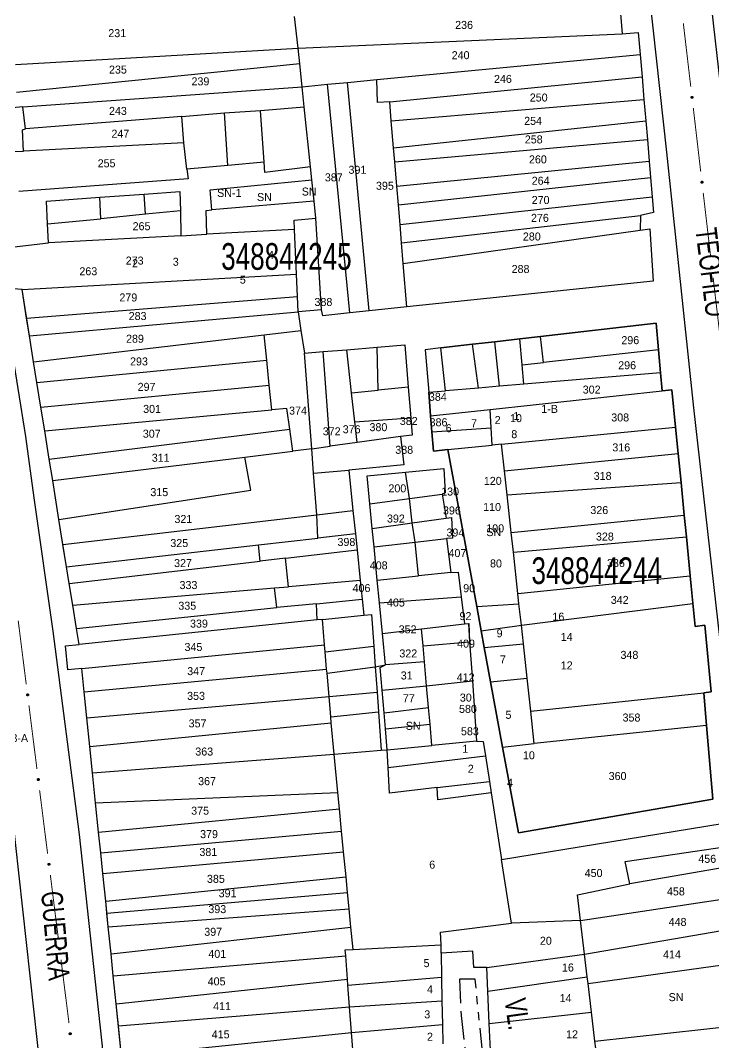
# Model space of a CAD drawing. Extents: x 203851 to 204958, y 4839055 to 4839989.
# Drawn here: x 204220.2 to 204350.2, y 4839515.8 to 4839707.3 of the extents above; entities that cross this region are included whole.
import ezdxf
from ezdxf.enums import TextEntityAlignment as Align

# ---------------------------------------------------------------- set-up
doc = ezdxf.new("R2010")
doc.units = 0
doc.header["$LTSCALE"] = 1.5
doc.header["$MEASUREMENT"] = 0
doc.linetypes.add('TRACO_25', pattern=[8, 3, -1, 1, -1, 1, -1])
for name, color, linetype in [('CD_MALHA_LOTES', 7, 'CONTINUOUS'), ('CD_TXT_QUADRA', 2, 'CONTINUOUS'), ('RU-QUADRA', 210, 'CONTINUOUS'), ('SV-EIXO-RUA-PAV', 20, 'CONTINUOUS'), ('SV-RUA-NAO-PAV', 7, 'CONTINUOUS'), ('SV-RUA-PAVIM', 7, 'CONTINUOUS'), ('SV-TXT-RUA-N-PAV', 7, 'CONTINUOUS'), ('SV-TXT-RUA-PAV', 7, 'CONTINUOUS'), ('Th_NmrPort', 1, 'CONTINUOUS')]:
    doc.layers.add(name, color=color, linetype=linetype)
doc.styles.add('ARIAL', font='ARIAL.SHX')

msp = doc.modelspace()

# ---------------------------------------------------------------- linework, layer by layer
at = {"layer": 'CD_MALHA_LOTES', "linetype": 'Continuous', "flags": 128}
for points in [[(204332.52, 4839710.87), (204333.05, 4839704.79)], [(204272.25, 4839702.08), (204271.62, 4839708.05)], [(204272.25, 4839702.08), (204333.05, 4839704.79)], [(204333.05, 4839704.79), (204336.04, 4839705.01)], [(204336.04, 4839705.01), (204336.39, 4839700.9)], [(204219.29, 4839699.04), (204272.25, 4839702.08)], [(204272.56, 4839699.16), (204272.25, 4839702.08)], [(204287.01, 4839696.21), (204336.39, 4839700.9)], [(204336.39, 4839700.9), (204336.75, 4839696.72)], [(204272.56, 4839699.16), (204219.46, 4839693.81)], [(204273.01, 4839694.88), (204272.56, 4839699.16)], [(204220.68, 4839691.13), (204273.01, 4839694.88)], [(204273.01, 4839694.88), (204277.79, 4839695.33)], [(204273.41, 4839691.14), (204273.01, 4839694.88)], [(204277.79, 4839695.33), (204281.5, 4839695.68)], [(204281.96, 4839652.5), (204277.79, 4839695.33)], [(204281.5, 4839695.68), (204287.01, 4839696.21)], [(204285.59, 4839652.88), (204281.5, 4839695.68)], [(204287.14, 4839691.9), (204287.01, 4839696.21)], [(204289.44, 4839692.03), (204336.75, 4839696.72)], [(204336.75, 4839696.72), (204337.11, 4839692.49)], [(204220.68, 4839691.13), (204214.72, 4839690.56)], [(204221.17, 4839687), (204220.68, 4839691.13)], [(204265.23, 4839690.45), (204273.41, 4839691.14)], [(204274.6, 4839679.86), (204273.41, 4839691.14)], [(204289.44, 4839692.03), (204287.14, 4839691.9)], [(204289.74, 4839688.48), (204289.44, 4839692.03)], [(204289.74, 4839688.48), (204337.11, 4839692.49)], [(204337.11, 4839692.49), (204337.45, 4839688.5)], [(204250.47, 4839689.32), (204221.17, 4839687)], [(204250.47, 4839689.32), (204258.48, 4839689.96)], [(204250.83, 4839684.35), (204250.47, 4839689.32)], [(204258.48, 4839689.96), (204265.23, 4839690.45)], [(204259.09, 4839680.13), (204258.48, 4839689.96)], [(204265.92, 4839680.73), (204265.23, 4839690.45)], [(204290.17, 4839683.43), (204289.74, 4839688.48)], [(204290.17, 4839683.43), (204337.45, 4839688.5)], [(204337.45, 4839688.5), (204337.75, 4839684.98)], [(204220.57, 4839686.81), (204221.17, 4839687)], [(204220.76, 4839682.83), (204220.57, 4839686.81)], [(204250.83, 4839684.35), (204220.76, 4839682.83)], [(204251.41, 4839679.45), (204250.83, 4839684.35)], [(204290.39, 4839680.82), (204290.17, 4839683.43)], [(204290.39, 4839680.82), (204337.75, 4839684.98)], [(204337.75, 4839684.98), (204338.1, 4839680.91)], [(204219.16, 4839682.75), (204220.76, 4839682.83)], [(204259.09, 4839680.13), (204251.41, 4839679.45)], [(204265.92, 4839680.73), (204259.09, 4839680.13)], [(204266.02, 4839678.84), (204265.92, 4839680.73)], [(204274.6, 4839679.86), (204266.02, 4839678.84)], [(204274.85, 4839677.45), (204274.6, 4839679.86)], [(204290.77, 4839676.25), (204290.39, 4839680.82)], [(204290.77, 4839676.25), (204338.1, 4839680.91)], [(204338.1, 4839680.91), (204338.36, 4839677.87)], [(204251.63, 4839677.61), (204219.91, 4839675.25)], [(204251.41, 4839679.45), (204251.63, 4839677.61)], [(204291.06, 4839672.77), (204338.36, 4839677.87)], [(204338.36, 4839677.87), (204338.67, 4839674.26)], [(204255.81, 4839675.56), (204274.85, 4839677.45)], [(204275.28, 4839673.43), (204274.85, 4839677.45)], [(204291.06, 4839672.77), (204290.77, 4839676.25)], [(204225.09, 4839673.44), (204235.11, 4839674.16)], [(204235.11, 4839674.16), (204243.4, 4839674.77)], [(204235.28, 4839670.16), (204235.11, 4839674.16)], [(204243.4, 4839674.77), (204250.1, 4839675.26)], [(204243.66, 4839670.99), (204243.4, 4839674.77)], [(204250.1, 4839675.26), (204250.19, 4839671.63)], [(204256.1, 4839671.79), (204255.81, 4839675.56)], [(204291.38, 4839669.05), (204338.67, 4839674.26)], [(204338.67, 4839674.26), (204338.92, 4839671.29)], [(204225.3, 4839669.18), (204225.09, 4839673.44)], [(204275.28, 4839673.43), (204256.1, 4839671.79)], [(204275.62, 4839670.24), (204275.28, 4839673.43)], [(204291.38, 4839669.05), (204291.06, 4839672.77)], [(204225.3, 4839669.18), (204235.28, 4839670.16)], [(204243.66, 4839670.99), (204235.28, 4839670.16)], [(204250.19, 4839671.63), (204243.66, 4839670.99)], [(204250.19, 4839671.63), (204250.3, 4839666.97)], [(204255.01, 4839671.69), (204256.1, 4839671.79)], [(204255.16, 4839667.23), (204255.01, 4839671.69)], [(204271.51, 4839669.88), (204275.62, 4839670.24)], [(204276.68, 4839653.08), (204275.62, 4839670.24)], [(204291.66, 4839665.62), (204336.46, 4839670.76)], [(204336.46, 4839670.76), (204336.42, 4839668)], [(204338.92, 4839671.29), (204336.46, 4839670.76)], [(204225.48, 4839665.64), (204225.3, 4839669.18)], [(204271.58, 4839668.11), (204255.16, 4839667.23)], [(204271.58, 4839668.11), (204271.51, 4839669.88)], [(204271.95, 4839659.75), (204271.58, 4839668.11)], [(204291.66, 4839665.62), (204291.38, 4839669.05)], [(204336.42, 4839668), (204338.18, 4839668.28)], [(204338.18, 4839668.28), (204338.84, 4839658.47)], [(204250.3, 4839666.97), (204225.48, 4839665.64)], [(204250.3, 4839666.97), (204255.16, 4839667.23)], [(204291.99, 4839661.79), (204336.42, 4839668)], [(204218.51, 4839664.85), (204225.48, 4839665.64)], [(204291.99, 4839661.79), (204291.66, 4839665.62)], [(204292.67, 4839653.63), (204291.99, 4839661.79)], [(204220.5, 4839656.89), (204271.95, 4839659.75)], [(204272.14, 4839655.57), (204271.95, 4839659.75)], [(204338.84, 4839658.47), (204292.67, 4839653.63)], [(204220.5, 4839656.89), (204218.9, 4839657.01)], [(204221.36, 4839651.51), (204220.5, 4839656.89)], [(204221.36, 4839651.51), (204272.14, 4839655.57)], [(204272.27, 4839652.72), (204272.14, 4839655.57)], [(204221.9, 4839648.19), (204272.27, 4839652.72)], [(204276.68, 4839653.08), (204272.27, 4839652.72)], [(204272.27, 4839652.72), (204272.8, 4839649.24)], [(204276.91, 4839651.97), (204276.68, 4839653.08)], [(204285.59, 4839652.88), (204281.96, 4839652.5)], [(204292.67, 4839653.63), (204285.59, 4839652.88)], [(204221.9, 4839648.19), (204221.36, 4839651.51)], [(204281.96, 4839652.5), (204276.91, 4839651.97)], [(204265.93, 4839648.43), (204272.8, 4839649.24)], [(204272.8, 4839649.24), (204273.46, 4839644.97)], [(204317.7, 4839648.08), (204339.38, 4839650.57)], [(204339.38, 4839650.57), (204339.83, 4839645.56)], [(204222.68, 4839643.34), (204221.9, 4839648.19)], [(204222.68, 4839643.34), (204265.93, 4839648.43)], [(204266.39, 4839643.64), (204265.93, 4839648.43)], [(204304.95, 4839646.62), (204309.17, 4839647.1)], [(204309.17, 4839647.1), (204313.85, 4839647.64)], [(204310, 4839638.76), (204309.17, 4839647.1)], [(204313.85, 4839647.64), (204317.7, 4839648.08)], [(204314.26, 4839642.8), (204313.85, 4839647.64)], [(204318.3, 4839643.23), (204317.7, 4839648.08)], [(204273.46, 4839644.97), (204276.94, 4839645.25)], [(204276.94, 4839645.25), (204281.43, 4839645.62)], [(204278.27, 4839627.52), (204276.94, 4839645.25)], [(204281.43, 4839645.62), (204287.09, 4839646.08)], [(204282.3, 4839637.53), (204281.43, 4839645.62)], [(204287.09, 4839646.08), (204292.26, 4839646.5)], [(204287.29, 4839638.03), (204287.09, 4839646.08)], [(204292.26, 4839646.5), (204292.91, 4839638.59)], [(204299.03, 4839645.94), (204296.1, 4839645.61)], [(204296.1, 4839645.61), (204296.75, 4839637.64)], [(204299.03, 4839645.94), (204304.95, 4839646.62)], [(204299.88, 4839637.91), (204299.03, 4839645.94)], [(204306.07, 4839638.43), (204304.95, 4839646.62)], [(204339.83, 4839645.56), (204318.3, 4839643.23)], [(204339.83, 4839645.56), (204340.21, 4839641.31)], [(204223.3, 4839639.46), (204222.68, 4839643.34)], [(204223.3, 4839639.46), (204266.39, 4839643.64)], [(204266.85, 4839638.96), (204266.39, 4839643.64)], [(204274.82, 4839627.03), (204273.46, 4839644.97)], [(204314.26, 4839642.8), (204318.3, 4839643.23)], [(204314.57, 4839639.14), (204314.26, 4839642.8)], [(204340.21, 4839641.31), (204314.57, 4839639.14)], [(204340.21, 4839641.31), (204340.51, 4839637.89)], [(204224.04, 4839634.84), (204223.3, 4839639.46)], [(204224.04, 4839634.84), (204266.85, 4839638.96)], [(204267.31, 4839634.33), (204266.85, 4839638.96)], [(204282.3, 4839637.53), (204287.29, 4839638.03)], [(204282.9, 4839632.08), (204282.3, 4839637.53)], [(204292.91, 4839638.59), (204287.29, 4839638.03)], [(204292.91, 4839638.59), (204293.38, 4839632.82)], [(204296.75, 4839637.64), (204299.88, 4839637.91)], [(204297.11, 4839633.23), (204296.75, 4839637.64)], [(204306.07, 4839638.43), (204299.88, 4839637.91)], [(204310, 4839638.76), (204306.07, 4839638.43)], [(204308.29, 4839634.43), (204340.51, 4839637.89)], [(204314.57, 4839639.14), (204310, 4839638.76)], [(204340.51, 4839637.89), (204342.36, 4839638.09)], [(204342.36, 4839638.09), (204343.03, 4839631.09)], [(204224.76, 4839630.39), (204224.04, 4839634.84)], [(204224.76, 4839630.39), (204267.31, 4839634.33)], [(204270.16, 4839634.59), (204267.31, 4839634.33)], [(204270.7, 4839630.7), (204270.16, 4839634.59)], [(204297.11, 4839633.23), (204308.29, 4839634.43)], [(204308.47, 4839630.99), (204308.29, 4839634.43)], [(204282.9, 4839632.08), (204293.38, 4839632.82)], [(204283.31, 4839628.22), (204282.9, 4839632.08)], [(204293.38, 4839632.82), (204293.65, 4839629.6)], [(204297.36, 4839630.25), (204297.11, 4839633.23)], [(204225.61, 4839625.1), (204224.76, 4839630.39)], [(204225.61, 4839625.1), (204270.7, 4839630.7)], [(204271.27, 4839626.6), (204270.7, 4839630.7)], [(204297.36, 4839630.25), (204308.47, 4839630.99)], [(204297.66, 4839626.6), (204297.36, 4839630.25)], [(204308.64, 4839627.72), (204308.47, 4839630.99)], [(204310.41, 4839627.9), (204343.03, 4839631.09)], [(204343.03, 4839631.09), (204343.53, 4839626.16)], [(204283.31, 4839628.22), (204278.27, 4839627.52)], [(204291.47, 4839629.36), (204283.31, 4839628.22)], [(204293.65, 4839629.6), (204291.47, 4839629.36)], [(204291.47, 4839629.36), (204292.1, 4839624.07)], [(204310.41, 4839627.9), (204308.64, 4839627.72)], [(204310.95, 4839622.93), (204310.41, 4839627.9)], [(204262.29, 4839625.51), (204271.27, 4839626.6)], [(204274.82, 4839627.03), (204271.27, 4839626.6)], [(204274.82, 4839627.03), (204278.27, 4839627.52)], [(204275.16, 4839622.47), (204274.82, 4839627.03)], [(204300.35, 4839626.91), (204297.66, 4839626.6)], [(204300.35, 4839626.91), (204308.64, 4839627.72)], [(204305.76, 4839597.51), (204300.35, 4839626.91)], [(204310.95, 4839622.93), (204343.53, 4839626.16)], [(204343.53, 4839626.16), (204344.06, 4839620.72)], [(204226.25, 4839621.12), (204225.61, 4839625.1)], [(204226.25, 4839621.12), (204262.29, 4839625.51)], [(204263.39, 4839619.32), (204262.29, 4839625.51)], [(204292.1, 4839624.07), (204281.77, 4839623.07)], [(204275.16, 4839622.47), (204281.77, 4839623.07)], [(204275.75, 4839614.7), (204275.16, 4839622.47)], [(204281.77, 4839623.07), (204282.55, 4839615.49)], [(204285.21, 4839621.98), (204292.43, 4839622.66)], [(204292.43, 4839622.66), (204299.6, 4839623.35)], [(204293.16, 4839617.71), (204292.43, 4839622.66)], [(204299.6, 4839623.35), (204299.83, 4839618.77)], [(204311.45, 4839618.41), (204310.95, 4839622.93)], [(204227.42, 4839613.82), (204226.25, 4839621.12)], [(204285.72, 4839616.71), (204285.21, 4839621.98)], [(204311.45, 4839618.41), (204344.06, 4839620.72)], [(204344.06, 4839620.72), (204344.66, 4839614.63)], [(204227.42, 4839613.82), (204263.39, 4839619.32)], [(204293.16, 4839617.71), (204299.28, 4839618.52)], [(204299.83, 4839618.77), (204299.28, 4839618.52)], [(204299.28, 4839618.52), (204300.02, 4839614.04)], [(204312.22, 4839611.38), (204311.45, 4839618.41)], [(204285.72, 4839616.71), (204293.16, 4839617.71)], [(204286.17, 4839612.11), (204285.72, 4839616.71)], [(204293.64, 4839613.15), (204293.16, 4839617.71)], [(204228.18, 4839609.13), (204275.75, 4839614.7)], [(204275.75, 4839614.7), (204282.55, 4839615.49)], [(204275.99, 4839610.3), (204275.75, 4839614.7)], [(204282.55, 4839615.49), (204283.01, 4839611.09)], [(204312.22, 4839611.38), (204344.66, 4839614.63)], [(204344.66, 4839614.63), (204345.06, 4839610.57)], [(204228.18, 4839609.13), (204227.42, 4839613.82)], [(204286.17, 4839612.11), (204293.64, 4839613.15)], [(204293.64, 4839613.15), (204300.02, 4839614.04)], [(204294.23, 4839609.57), (204293.64, 4839613.15)], [(204300.02, 4839614.04), (204301.01, 4839614.15)], [(204301.01, 4839614.15), (204301.23, 4839610.31)], [(204283.01, 4839611.09), (204275.99, 4839610.3)], [(204283.01, 4839611.09), (204283.32, 4839608.12)], [(204286.5, 4839608.71), (204286.17, 4839612.11)], [(204312.62, 4839607.66), (204312.22, 4839611.38)], [(204228.85, 4839604.95), (204228.18, 4839609.13)], [(204228.85, 4839604.95), (204264.85, 4839609.03)], [(204264.85, 4839609.03), (204275.99, 4839610.3)], [(204265.18, 4839605.99), (204264.85, 4839609.03)], [(204286.5, 4839608.71), (204294.23, 4839609.57)], [(204287.12, 4839602.45), (204286.5, 4839608.71)], [(204294.23, 4839609.57), (204300.06, 4839610.22)], [(204294.81, 4839603.25), (204294.23, 4839609.57)], [(204301.23, 4839610.31), (204300.06, 4839610.22)], [(204300.06, 4839610.22), (204300.88, 4839603.88)], [(204312.62, 4839607.66), (204345.06, 4839610.57)], [(204345.06, 4839610.57), (204345.77, 4839603.25)], [(204269.9, 4839606.55), (204283.32, 4839608.12)], [(204283.32, 4839608.12), (204283.92, 4839602.36)], [(204313.47, 4839599.95), (204312.62, 4839607.66)], [(204229.36, 4839601.8), (204228.85, 4839604.95)], [(204229.36, 4839601.8), (204265.18, 4839605.99)], [(204269.9, 4839606.55), (204265.18, 4839605.99)], [(204270.48, 4839601.2), (204269.9, 4839606.55)], [(204287.12, 4839602.45), (204294.81, 4839603.25)], [(204300.88, 4839603.88), (204294.81, 4839603.25)], [(204300.88, 4839603.88), (204302.28, 4839603.96)], [(204302.28, 4839603.96), (204302.84, 4839599.29)], [(204313.47, 4839599.95), (204345.77, 4839603.25)], [(204345.77, 4839603.25), (204346.28, 4839598.05)], [(204230.01, 4839597.73), (204229.36, 4839601.8)], [(204267.85, 4839600.98), (204270.48, 4839601.2)], [(204283.92, 4839602.36), (204270.48, 4839601.2)], [(204283.92, 4839602.36), (204284.28, 4839598.88)], [(204287.53, 4839598.2), (204287.12, 4839602.45)], [(204230.01, 4839597.73), (204267.85, 4839600.98)], [(204268.3, 4839597.33), (204267.85, 4839600.98)], [(204287.53, 4839598.2), (204302.84, 4839599.29)], [(204302.84, 4839599.29), (204303.44, 4839594.25)], [(204313.68, 4839598.01), (204313.47, 4839599.95)], [(204230.71, 4839593.37), (204230.01, 4839597.73)], [(204230.71, 4839593.37), (204268.3, 4839597.33)], [(204275.72, 4839598), (204268.3, 4839597.33)], [(204275.72, 4839598), (204284.28, 4839598.88)], [(204275.86, 4839594.99), (204275.72, 4839598)], [(204284.28, 4839598.88), (204284.59, 4839595.89)], [(204288.09, 4839592.44), (204287.53, 4839598.2)], [(204305.76, 4839597.51), (204313.68, 4839598.01)], [(204306.6, 4839592.97), (204305.76, 4839597.51)], [(204314.12, 4839594.02), (204313.68, 4839598.01)], [(204314.12, 4839594.02), (204346.28, 4839598.05)], [(204346.28, 4839598.05), (204346.7, 4839593.78)], [(204276.81, 4839595.09), (204284.59, 4839595.89)], [(204284.59, 4839595.89), (204286.02, 4839596)], [(204286.02, 4839596), (204286.45, 4839590.09)], [(204231.19, 4839590.41), (204230.71, 4839593.37)], [(204275.86, 4839594.99), (204231.19, 4839590.41)], [(204276.81, 4839595.09), (204275.86, 4839594.99)], [(204277.22, 4839590.33), (204276.81, 4839595.09)], [(204295.41, 4839593.3), (204303.44, 4839594.25)], [(204303.44, 4839594.25), (204304.26, 4839594.3), (204304.43, 4839590.89)], [(204306.6, 4839592.97), (204314.12, 4839594.02)], [(204314.51, 4839590.49), (204314.12, 4839594.02)], [(204346.7, 4839593.78), (204348.51, 4839594.02)], [(204348.51, 4839594.02), (204349.73, 4839581.54), (204348.33, 4839581.35)], [(204288.09, 4839592.44), (204295.41, 4839593.3)], [(204288.67, 4839586.6), (204288.09, 4839592.44)], [(204295.69, 4839590.16), (204295.41, 4839593.3)], [(204307.18, 4839589.8), (204306.6, 4839592.97)], [(204228.63, 4839590.14), (204231.19, 4839590.41)], [(204229.07, 4839585.61), (204228.63, 4839590.14)], [(204231.72, 4839585.88), (204277.22, 4839590.33)], [(204277.33, 4839588.98), (204277.22, 4839590.33)], [(204277.33, 4839588.98), (204286.45, 4839590.09)], [(204286.45, 4839590.09), (204286.72, 4839586.18)], [(204295.69, 4839590.16), (204304.43, 4839590.89)], [(204295.96, 4839587.14), (204295.69, 4839590.16)], [(204304.43, 4839590.89), (204304.95, 4839583.57)], [(204307.18, 4839589.8), (204314.51, 4839590.49)], [(204308.36, 4839583.41), (204307.18, 4839589.8)], [(204315.21, 4839584.1), (204314.51, 4839590.49)], [(204277.61, 4839585.76), (204277.33, 4839588.98)], [(204231.72, 4839585.88), (204229.07, 4839585.61)], [(204232.17, 4839581.52), (204231.72, 4839585.88)], [(204232.17, 4839581.52), (204277.61, 4839585.76)], [(204277.7, 4839585.01), (204277.61, 4839585.76)], [(204277.7, 4839585.01), (204286.72, 4839586.18)], [(204286.72, 4839586.18), (204287.06, 4839581.44)], [(204287.66, 4839586.05), (204288.67, 4839586.6)], [(204288.03, 4839581.8), (204287.66, 4839586.05)], [(204295.96, 4839587.14), (204288.67, 4839586.6)], [(204296.36, 4839582.64), (204295.96, 4839587.14)], [(204278.06, 4839580.62), (204277.7, 4839585.01)], [(204308.36, 4839583.41), (204315.21, 4839584.1)], [(204315.88, 4839577.92), (204315.21, 4839584.1)], [(204288.03, 4839581.8), (204296.36, 4839582.64)], [(204296.36, 4839582.64), (204304.95, 4839583.57)], [(204296.73, 4839578.6), (204296.36, 4839582.64)], [(204304.95, 4839583.57), (204305.74, 4839572.25)], [(204310.61, 4839571.17), (204308.36, 4839583.41)], [(204232.67, 4839576.64), (204232.17, 4839581.52)], [(204232.67, 4839576.64), (204278.06, 4839580.62)], [(204278.06, 4839580.62), (204287.06, 4839581.44)], [(204278.38, 4839576.81), (204278.06, 4839580.62)], [(204287.06, 4839581.44), (204287.32, 4839577.76)], [(204288.39, 4839577.6), (204288.03, 4839581.8)], [(204315.88, 4839577.92), (204348.33, 4839581.35)], [(204348.33, 4839581.35), (204348.86, 4839575.24)], [(204288.39, 4839577.6), (204296.73, 4839578.6)], [(204297, 4839575.48), (204296.73, 4839578.6)], [(204233.22, 4839571.3), (204232.67, 4839576.64)], [(204278.38, 4839576.81), (204287.32, 4839577.76)], [(204278.48, 4839575.7), (204278.38, 4839576.81)], [(204287.32, 4839577.76), (204287.82, 4839570.56)], [(204288.65, 4839574.57), (204288.39, 4839577.6)], [(204316.55, 4839571.81), (204315.88, 4839577.92)], [(204233.22, 4839571.3), (204278.48, 4839575.7)], [(204279.03, 4839569.87), (204278.48, 4839575.7)], [(204288.65, 4839574.57), (204297, 4839575.48)], [(204288.99, 4839570.65), (204288.65, 4839574.57)], [(204297.36, 4839571.45), (204297, 4839575.48)], [(204348.86, 4839575.24), (204316.55, 4839571.81)], [(204348.86, 4839575.24), (204350.05, 4839561.42)], [(204233.73, 4839566.33), (204233.22, 4839571.3)], [(204279.03, 4839569.87), (204287.82, 4839570.56)], [(204287.82, 4839570.56), (204288.99, 4839570.65)], [(204288.99, 4839570.65), (204297.36, 4839571.45)], [(204289.15, 4839567.31), (204288.99, 4839570.65)], [(204305.74, 4839572.25), (204297.36, 4839571.45)], [(204305.74, 4839572.25), (204306.94, 4839572.24)], [(204306.94, 4839572.24), (204307.37, 4839569.53)], [(204310.61, 4839571.17), (204316.55, 4839571.81)], [(204313.56, 4839555.13), (204310.61, 4839571.17)], [(204233.73, 4839566.33), (204279.03, 4839569.87)], [(204279.69, 4839562.68), (204279.03, 4839569.87)], [(204289.15, 4839567.31), (204307.37, 4839569.53)], [(204307.37, 4839569.53), (204308.12, 4839564.73)], [(204289.38, 4839562.55), (204289.15, 4839567.31)], [(204234.3, 4839560.7), (204233.73, 4839566.33)], [(204298.34, 4839563.59), (204308.12, 4839564.73)], [(204308.12, 4839564.73), (204308.45, 4839562.61)], [(204298.34, 4839563.59), (204289.38, 4839562.55)], [(204298.48, 4839561.26), (204298.34, 4839563.59)], [(204234.3, 4839560.7), (204279.69, 4839562.68)], [(204280, 4839559.57), (204279.69, 4839562.68)], [(204308.45, 4839562.61), (204298.48, 4839561.26)], [(204308.45, 4839562.61), (204310.4, 4839550.13)], [(204350.05, 4839561.42), (204313.56, 4839555.13)], [(204234.86, 4839555.24), (204234.3, 4839560.7)], [(204234.86, 4839555.24), (204280, 4839559.57)], [(204280.41, 4839555.41), (204280, 4839559.57)], [(204235.26, 4839551.35), (204234.86, 4839555.24)], [(204235.26, 4839551.35), (204280.41, 4839555.41)], [(204280.78, 4839551.57), (204280.41, 4839555.41)], [(204310.4, 4839550.13), (204351.79, 4839556.83)], [(204235.66, 4839547.47), (204235.26, 4839551.35)], [(204235.66, 4839547.47), (204280.78, 4839551.57)], [(204281.26, 4839546.83), (204280.78, 4839551.57)], [(204333.57, 4839549.71), (204352.18, 4839552.46)], [(204312.27, 4839538.15), (204310.4, 4839550.13)], [(204334.46, 4839545.53), (204333.57, 4839549.71)], [(204236.19, 4839542.29), (204235.66, 4839547.47)], [(204352.52, 4839548.64), (204334.46, 4839545.53)], [(204236.19, 4839542.29), (204281.26, 4839546.83)], [(204281.54, 4839543.92), (204281.26, 4839546.83)], [(204324.62, 4839543.51), (204334.46, 4839545.53)], [(204236.42, 4839540.05), (204281.54, 4839543.92)], [(204281.85, 4839540.86), (204281.54, 4839543.92)], [(204236.42, 4839540.05), (204236.19, 4839542.29)], [(204325.2, 4839538.69), (204324.62, 4839543.51)], [(204325.2, 4839538.69), (204353.04, 4839542.85)], [(204236.68, 4839537.47), (204236.42, 4839540.05)], [(204236.68, 4839537.47), (204281.85, 4839540.86)], [(204282.18, 4839537.43), (204281.85, 4839540.86)], [(204298.98, 4839536.52), (204312.27, 4839538.15)], [(204325.2, 4839538.69), (204312.27, 4839538.15)], [(204325.95, 4839532.38), (204325.2, 4839538.69)], [(204237.19, 4839532.46), (204236.68, 4839537.47)], [(204237.19, 4839532.46), (204282.18, 4839537.43)], [(204282.6, 4839533.25), (204282.18, 4839537.43)], [(204299.07, 4839534.11), (204298.98, 4839536.52)], [(204325.95, 4839532.38), (204353.55, 4839537.1)], [(204282.6, 4839533.25), (204299.07, 4839534.11)], [(204299.11, 4839532.57), (204299.07, 4839534.11)], [(204237.62, 4839528.32), (204237.19, 4839532.46)], [(204237.62, 4839528.32), (204281.19, 4839532.07)], [(204281.11, 4839533.17), (204282.6, 4839533.25)], [(204281.19, 4839532.07), (204281.11, 4839533.17)], [(204281.53, 4839527.67), (204281.19, 4839532.07)], [(204305.04, 4839532.94), (204299.11, 4839532.57)], [(204299.11, 4839532.57), (204299.15, 4839528.07)], [(204305.2, 4839529.87), (204305.04, 4839532.94)], [(204307.65, 4839529.85), (204325.95, 4839532.38)], [(204326.47, 4839528.12), (204325.95, 4839532.38)], [(204326.62, 4839526.85), (204354.12, 4839530.69)], [(204238.16, 4839523.06), (204237.62, 4839528.32)], [(204307.65, 4839529.85), (204305.2, 4839529.87)], [(204307.84, 4839525.42), (204307.65, 4839529.85)], [(204238.16, 4839523.06), (204281.53, 4839527.67)], [(204281.61, 4839526.56), (204281.53, 4839527.67)], [(204281.61, 4839526.56), (204299.15, 4839528.07)], [(204281.93, 4839522.48), (204281.61, 4839526.56)], [(204299.15, 4839528.07), (204299.23, 4839523.64)], [(204307.84, 4839525.42), (204326.47, 4839528.12)], [(204326.62, 4839526.85), (204326.47, 4839528.12)], [(204327.26, 4839521.51), (204326.62, 4839526.85)], [(204308.11, 4839519.37), (204307.84, 4839525.42)], [(204238.57, 4839518.97), (204238.16, 4839523.06)], [(204281.93, 4839522.48), (204299.23, 4839523.64)], [(204299.23, 4839523.64), (204299.31, 4839519.17)], [(204238.57, 4839518.97), (204281.93, 4839522.48)], [(204282.29, 4839517.68), (204281.93, 4839522.48)], [(204308.11, 4839519.37), (204327.26, 4839521.51)], [(204327.92, 4839516.06), (204327.26, 4839521.51)], [(204239.16, 4839513.29), (204238.57, 4839518.97)], [(204282.29, 4839517.68), (204299.31, 4839519.17)], [(204299.31, 4839519.17), (204299.38, 4839515.55)], [(204308.44, 4839511.89), (204308.11, 4839519.37)], [(204327.92, 4839516.06), (204355.16, 4839519.05)], [(204239.16, 4839513.29), (204282.29, 4839517.68)], [(204282.59, 4839513.76), (204282.29, 4839517.68)], [(204328.08, 4839514.68), (204327.92, 4839516.06)]]:
    msp.add_lwpolyline(points, dxfattribs=at)
at = {"layer": 'RU-QUADRA', "linetype": 'Continuous', "flags": 128}
for points in [[(204332.52, 4839710.87), (204333.05, 4839704.79), (204336.04, 4839705.01), (204336.39, 4839700.9), (204336.75, 4839696.72), (204337.11, 4839692.49), (204337.45, 4839688.5), (204337.75, 4839684.98), (204338.1, 4839680.91), (204338.36, 4839677.87), (204338.67, 4839674.26), (204338.92, 4839671.29), (204336.46, 4839670.76), (204336.42, 4839668), (204338.18, 4839668.28), (204338.84, 4839658.47), (204292.67, 4839653.63), (204285.59, 4839652.88), (204281.96, 4839652.5), (204276.91, 4839651.97), (204276.68, 4839653.08), (204272.27, 4839652.72), (204272.8, 4839649.24), (204273.46, 4839644.97), (204276.94, 4839645.25), (204281.43, 4839645.62), (204287.09, 4839646.08), (204292.26, 4839646.5), (204292.91, 4839638.59), (204293.38, 4839632.82), (204293.65, 4839629.6), (204291.47, 4839629.36), (204292.1, 4839624.07), (204281.77, 4839623.07), (204282.55, 4839615.49), (204283.01, 4839611.09), (204283.32, 4839608.12), (204283.92, 4839602.36), (204284.28, 4839598.88), (204284.59, 4839595.89), (204286.02, 4839596), (204286.45, 4839590.09), (204286.72, 4839586.18), (204288.67, 4839586.6), (204288.09, 4839592.44), (204287.53, 4839598.2), (204287.12, 4839602.45), (204286.5, 4839608.71), (204286.17, 4839612.11), (204285.72, 4839616.71), (204285.21, 4839621.98), (204292.43, 4839622.66), (204299.6, 4839623.35), (204299.83, 4839618.77), (204299.28, 4839618.52), (204300.02, 4839614.04), (204301.01, 4839614.15), (204301.23, 4839610.31), (204300.06, 4839610.22), (204300.88, 4839603.88), (204302.28, 4839603.96), (204302.84, 4839599.29), (204303.44, 4839594.25), (204304.2, 4839594.29), (204304.43, 4839590.89), (204304.95, 4839583.57), (204305.74, 4839572.25), (204306.94, 4839572.24), (204307.37, 4839569.53), (204308.12, 4839564.73), (204308.45, 4839562.61), (204310.4, 4839550.13), (204351.79, 4839556.83)], [(204219.16, 4839682.75), (204220.76, 4839682.83), (204220.57, 4839686.81), (204221.17, 4839687), (204220.68, 4839691.13), (204214.72, 4839690.56)], [(204218.51, 4839664.85), (204225.48, 4839665.64), (204225.3, 4839669.18), (204225.09, 4839673.44), (204235.11, 4839674.16), (204243.4, 4839674.77), (204250.1, 4839675.26), (204250.19, 4839671.63), (204250.3, 4839666.97), (204255.16, 4839667.23), (204255.01, 4839671.69), (204256.1, 4839671.79), (204255.81, 4839675.56), (204274.85, 4839677.45), (204274.6, 4839679.86), (204266.02, 4839678.84), (204265.92, 4839680.73), (204259.09, 4839680.13), (204251.41, 4839679.45), (204251.63, 4839677.61), (204219.91, 4839675.25)], [(204239.16, 4839513.29), (204238.16, 4839523.06), (204237.62, 4839528.32), (204237.19, 4839532.46), (204236.68, 4839537.47), (204236.19, 4839542.29), (204235.66, 4839547.47), (204235.26, 4839551.35), (204234.86, 4839555.24), (204234.3, 4839560.7), (204233.73, 4839566.33), (204233.22, 4839571.3), (204232.67, 4839576.64), (204232.17, 4839581.52), (204231.72, 4839585.88), (204229.07, 4839585.61), (204228.63, 4839590.14), (204231.19, 4839590.41), (204230.71, 4839593.37), (204230.01, 4839597.73), (204229.36, 4839601.8), (204228.85, 4839604.95), (204227.42, 4839613.82), (204226.25, 4839621.12), (204225.61, 4839625.1), (204224.76, 4839630.39), (204224.04, 4839634.84), (204223.3, 4839639.46), (204222.68, 4839643.34), (204221.9, 4839648.19), (204220.5, 4839656.89), (204218.9, 4839657.01)], [(204308.44, 4839511.89), (204308.11, 4839519.37), (204307.84, 4839525.42), (204307.65, 4839529.85), (204305.2, 4839529.87), (204305.04, 4839532.94), (204299.11, 4839532.57), (204299.15, 4839528.07), (204299.23, 4839523.64), (204299.31, 4839519.17), (204299.38, 4839515.55)]]:
    msp.add_lwpolyline(points, dxfattribs=at)
msp.add_lwpolyline([(204296.1, 4839645.61), (204296.75, 4839637.64), (204297.11, 4839633.23), (204297.36, 4839630.25), (204297.66, 4839626.6), (204300.35, 4839626.91), (204305.76, 4839597.51), (204306.6, 4839592.97), (204307.18, 4839589.8), (204308.36, 4839583.41), (204310.61, 4839571.17), (204313.56, 4839555.13), (204350.05, 4839561.42), (204348.86, 4839575.24), (204348.33, 4839581.35), (204349.73, 4839581.54), (204348.51, 4839594.02), (204346.7, 4839593.78), (204345.77, 4839603.25), (204345.06, 4839610.57), (204344.66, 4839614.63), (204344.06, 4839620.72), (204343.53, 4839626.16), (204343.03, 4839631.09), (204342.36, 4839638.09), (204340.51, 4839637.89), (204340.21, 4839641.31), (204339.83, 4839645.56), (204339.38, 4839650.57), (204317.7, 4839648.08), (204313.85, 4839647.64), (204309.17, 4839647.1), (204304.95, 4839646.62), (204299.03, 4839645.94)], close=True, dxfattribs=at)
at = {"layer": 'SV-EIXO-RUA-PAV', "const_width": 0.18}
for points in [[(204344.49, 4839706.78), (204345.89, 4839694.87)], [(204346.36, 4839690.89), (204347.75, 4839678.97)], [(204348.22, 4839675), (204349.61, 4839663.08)], [(204350.08, 4839659.11), (204351.48, 4839647.19)], [(204219.79, 4839594.84), (204221.29, 4839582.94)], [(204221.8, 4839578.97), (204223.3, 4839567.06)], [(204223.8, 4839563.09), (204225.3, 4839551.19)], [(204225.81, 4839547.22), (204227.31, 4839535.31)], [(204227.81, 4839531.35), (204229.19, 4839520.43)], [(204229.19, 4839520.43), (204229.26, 4839519.86)], [(204229.26, 4839519.86), (204229.31, 4839519.44)]]:
    msp.add_lwpolyline(points, dxfattribs=at)
at = {"layer": 'SV-EIXO-RUA-PAV'}
for points in [[(204346.22, 4839693.04), (204346.25, 4839693.01), (204346.28, 4839692.97), (204346.3, 4839692.94), (204346.3, 4839692.9), (204346.3, 4839692.87), (204346.3, 4839692.83), (204346.28, 4839692.79), (204346.25, 4839692.76), (204346.21, 4839692.73), (204346.18, 4839692.71), (204346.15, 4839692.71), (204346.11, 4839692.71), (204346.08, 4839692.71), (204346.04, 4839692.73), (204346, 4839692.76), (204345.97, 4839692.79), (204345.96, 4839692.83), (204345.95, 4839692.86), (204345.95, 4839692.9), (204345.96, 4839692.93), (204345.97, 4839692.97), (204346, 4839693.01), (204346.04, 4839693.04), (204346.07, 4839693.05), (204346.11, 4839693.06), (204346.14, 4839693.06), (204346.18, 4839693.05), (204346.22, 4839693.04)], [(204348.08, 4839677.14), (204348.12, 4839677.11), (204348.14, 4839677.08), (204348.16, 4839677.05), (204348.16, 4839677.01), (204348.16, 4839676.98), (204348.16, 4839676.94), (204348.14, 4839676.9), (204348.11, 4839676.86), (204348.08, 4839676.84), (204348.04, 4839676.82), (204348.01, 4839676.81), (204347.97, 4839676.81), (204347.94, 4839676.82), (204347.9, 4839676.84), (204347.86, 4839676.87), (204347.83, 4839676.9), (204347.82, 4839676.94), (204347.81, 4839676.97), (204347.81, 4839677.01), (204347.82, 4839677.04), (204347.84, 4839677.08), (204347.87, 4839677.12), (204347.9, 4839677.15), (204347.93, 4839677.16), (204347.97, 4839677.17), (204348, 4839677.17), (204348.04, 4839677.16), (204348.08, 4839677.14)], [(204349.94, 4839661.25), (204349.98, 4839661.22), (204350, 4839661.19), (204350.02, 4839661.15), (204350.02, 4839661.12), (204350.03, 4839661.09), (204350.02, 4839661.05), (204350, 4839661.01), (204349.97, 4839660.97), (204349.94, 4839660.95), (204349.9, 4839660.93), (204349.87, 4839660.92), (204349.84, 4839660.92), (204349.8, 4839660.93), (204349.76, 4839660.95), (204349.72, 4839660.98), (204349.69, 4839661.01), (204349.68, 4839661.05), (204349.67, 4839661.08), (204349.67, 4839661.12), (204349.68, 4839661.15), (204349.7, 4839661.19), (204349.73, 4839661.23), (204349.76, 4839661.25), (204349.79, 4839661.27), (204349.83, 4839661.27), (204349.86, 4839661.28), (204349.9, 4839661.27), (204349.94, 4839661.25)], [(204221.64, 4839581.11), (204221.68, 4839581.08), (204221.7, 4839581.04), (204221.72, 4839581.01), (204221.72, 4839580.98), (204221.73, 4839580.94), (204221.72, 4839580.91), (204221.7, 4839580.87), (204221.67, 4839580.83), (204221.64, 4839580.8), (204221.6, 4839580.79), (204221.57, 4839580.78), (204221.54, 4839580.78), (204221.5, 4839580.78), (204221.46, 4839580.8), (204221.42, 4839580.83), (204221.39, 4839580.86), (204221.38, 4839580.9), (204221.37, 4839580.93), (204221.37, 4839580.97), (204221.38, 4839581), (204221.4, 4839581.04), (204221.43, 4839581.08), (204221.46, 4839581.11), (204221.49, 4839581.12), (204221.53, 4839581.13), (204221.56, 4839581.13), (204221.6, 4839581.13), (204221.64, 4839581.11)], [(204223.64, 4839565.23), (204223.68, 4839565.2), (204223.71, 4839565.17), (204223.72, 4839565.14), (204223.73, 4839565.1), (204223.73, 4839565.07), (204223.72, 4839565.03), (204223.71, 4839564.99), (204223.68, 4839564.95), (204223.64, 4839564.93), (204223.61, 4839564.91), (204223.57, 4839564.9), (204223.54, 4839564.9), (204223.5, 4839564.91), (204223.46, 4839564.93), (204223.43, 4839564.96), (204223.4, 4839564.99), (204223.39, 4839565.02), (204223.38, 4839565.06), (204223.38, 4839565.1), (204223.38, 4839565.13), (204223.4, 4839565.17), (204223.43, 4839565.21), (204223.46, 4839565.23), (204223.5, 4839565.25), (204223.53, 4839565.25), (204223.57, 4839565.26), (204223.6, 4839565.25), (204223.64, 4839565.23)], [(204225.65, 4839549.36), (204225.68, 4839549.33), (204225.71, 4839549.3), (204225.73, 4839549.26), (204225.73, 4839549.23), (204225.73, 4839549.19), (204225.73, 4839549.16), (204225.71, 4839549.12), (204225.68, 4839549.08), (204225.65, 4839549.05), (204225.61, 4839549.04), (204225.58, 4839549.03), (204225.54, 4839549.03), (204225.51, 4839549.04), (204225.47, 4839549.05), (204225.43, 4839549.08), (204225.4, 4839549.12), (204225.39, 4839549.15), (204225.38, 4839549.19), (204225.38, 4839549.22), (204225.39, 4839549.26), (204225.4, 4839549.3), (204225.43, 4839549.33), (204225.47, 4839549.36), (204225.5, 4839549.37), (204225.54, 4839549.38), (204225.57, 4839549.38), (204225.61, 4839549.38), (204225.65, 4839549.36)], [(204227.65, 4839533.49), (204227.69, 4839533.46), (204227.72, 4839533.42), (204227.73, 4839533.39), (204227.74, 4839533.35), (204227.74, 4839533.32), (204227.73, 4839533.28), (204227.72, 4839533.25), (204227.69, 4839533.21), (204227.65, 4839533.18), (204227.62, 4839533.16), (204227.58, 4839533.16), (204227.55, 4839533.16), (204227.51, 4839533.16), (204227.47, 4839533.18), (204227.43, 4839533.21), (204227.41, 4839533.24), (204227.39, 4839533.28), (204227.39, 4839533.31), (204227.39, 4839533.35), (204227.39, 4839533.38), (204227.41, 4839533.42), (204227.44, 4839533.46), (204227.47, 4839533.49), (204227.51, 4839533.5), (204227.54, 4839533.51), (204227.58, 4839533.51), (204227.61, 4839533.5), (204227.65, 4839533.49)], [(204229.63, 4839517.61), (204229.67, 4839517.58), (204229.69, 4839517.54), (204229.71, 4839517.51), (204229.71, 4839517.48), (204229.71, 4839517.44), (204229.71, 4839517.4), (204229.69, 4839517.37), (204229.66, 4839517.33), (204229.62, 4839517.3), (204229.59, 4839517.29), (204229.56, 4839517.28), (204229.52, 4839517.28), (204229.49, 4839517.29), (204229.45, 4839517.3), (204229.41, 4839517.33), (204229.38, 4839517.37), (204229.37, 4839517.4), (204229.36, 4839517.44), (204229.36, 4839517.47), (204229.37, 4839517.51), (204229.39, 4839517.55), (204229.42, 4839517.58), (204229.45, 4839517.61), (204229.48, 4839517.62), (204229.52, 4839517.63), (204229.55, 4839517.63), (204229.59, 4839517.63), (204229.63, 4839517.61)]]:
    msp.add_lwpolyline(points, close=True, dxfattribs=at)
for points in [[(204345.96, 4839692.93), (204346, 4839692.76)], [(204345.97, 4839692.97), (204346.04, 4839692.73)], [(204345.97, 4839692.95), (204346.02, 4839692.75)], [(204345.99, 4839692.99), (204346.06, 4839692.72)], [(204346, 4839693.01), (204346.08, 4839692.71)], [(204346.02, 4839693.02), (204346.09, 4839692.71)], [(204346.04, 4839693.04), (204346.11, 4839692.71)], [(204346.05, 4839693.04), (204346.13, 4839692.71)], [(204346.07, 4839693.05), (204346.15, 4839692.71)], [(204346.09, 4839693.05), (204346.16, 4839692.71)], [(204346.11, 4839693.06), (204346.18, 4839692.71)], [(204346.13, 4839693.05), (204346.2, 4839692.73)], [(204346.14, 4839693.06), (204346.21, 4839692.73)], [(204346.16, 4839693.05), (204346.23, 4839692.75)], [(204346.18, 4839693.05), (204346.25, 4839692.76)], [(204346.2, 4839693.04), (204346.26, 4839692.78)], [(204346.22, 4839693.04), (204346.28, 4839692.79)], [(204346.24, 4839693.02), (204346.29, 4839692.82)], [(204346.25, 4839693.01), (204346.3, 4839692.83)], [(204346.27, 4839692.99), (204346.3, 4839692.86)], [(204346.28, 4839692.97), (204346.3, 4839692.87)], [(204345.95, 4839692.91), (204345.98, 4839692.78)], [(204345.95, 4839692.9), (204345.97, 4839692.79)], [(204347.81, 4839677.01), (204347.83, 4839676.9)], [(204347.82, 4839677.04), (204347.86, 4839676.87)], [(204347.82, 4839677.02), (204347.85, 4839676.89)], [(204347.83, 4839677.06), (204347.88, 4839676.86)], [(204347.84, 4839677.08), (204347.9, 4839676.84)], [(204347.85, 4839677.1), (204347.92, 4839676.83)], [(204347.87, 4839677.12), (204347.94, 4839676.82)], [(204347.88, 4839677.13), (204347.95, 4839676.82)], [(204347.9, 4839677.15), (204347.97, 4839676.81)], [(204347.92, 4839677.15), (204347.99, 4839676.82)], [(204347.93, 4839677.16), (204348.01, 4839676.81)], [(204347.95, 4839677.16), (204348.02, 4839676.82)], [(204347.97, 4839677.17), (204348.04, 4839676.82)], [(204347.99, 4839677.16), (204348.06, 4839676.84)], [(204348, 4839677.17), (204348.08, 4839676.84)], [(204348.02, 4839677.16), (204348.09, 4839676.86)], [(204348.04, 4839677.16), (204348.11, 4839676.86)], [(204348.06, 4839677.15), (204348.12, 4839676.89)], [(204348.08, 4839677.14), (204348.14, 4839676.9)], [(204348.1, 4839677.13), (204348.15, 4839676.93)], [(204348.12, 4839677.11), (204348.16, 4839676.94)], [(204348.13, 4839677.1), (204348.16, 4839676.97)], [(204348.14, 4839677.08), (204348.16, 4839676.98)], [(204349.67, 4839661.12), (204349.69, 4839661.01)], [(204349.68, 4839661.15), (204349.72, 4839660.98)], [(204349.68, 4839661.13), (204349.71, 4839661)], [(204349.69, 4839661.17), (204349.74, 4839660.97)], [(204349.7, 4839661.19), (204349.76, 4839660.95)], [(204349.71, 4839661.21), (204349.78, 4839660.94)], [(204349.73, 4839661.23), (204349.8, 4839660.93)], [(204349.74, 4839661.24), (204349.82, 4839660.93)], [(204349.76, 4839661.25), (204349.84, 4839660.92)], [(204349.78, 4839661.26), (204349.85, 4839660.93)], [(204349.79, 4839661.27), (204349.87, 4839660.92)], [(204349.81, 4839661.27), (204349.88, 4839660.93)], [(204349.83, 4839661.27), (204349.9, 4839660.93)], [(204349.85, 4839661.27), (204349.92, 4839660.94)], [(204349.86, 4839661.28), (204349.94, 4839660.95)], [(204349.88, 4839661.27), (204349.96, 4839660.96)], [(204349.9, 4839661.27), (204349.97, 4839660.97)], [(204349.92, 4839661.26), (204349.99, 4839661)], [(204349.94, 4839661.25), (204350, 4839661.01)], [(204349.96, 4839661.24), (204350.01, 4839661.04)], [(204349.98, 4839661.22), (204350.02, 4839661.05)], [(204349.99, 4839661.2), (204350.02, 4839661.08)], [(204350, 4839661.19), (204350.03, 4839661.09)], [(204221.37, 4839580.97), (204221.39, 4839580.86)], [(204221.38, 4839581), (204221.42, 4839580.83)], [(204221.38, 4839580.98), (204221.41, 4839580.85)], [(204221.39, 4839581.02), (204221.44, 4839580.82)], [(204221.4, 4839581.04), (204221.46, 4839580.8)], [(204221.41, 4839581.06), (204221.48, 4839580.8)], [(204221.43, 4839581.08), (204221.5, 4839580.78)], [(204221.44, 4839581.09), (204221.52, 4839580.79)], [(204221.46, 4839581.11), (204221.54, 4839580.78)], [(204221.47, 4839581.11), (204221.55, 4839580.78)], [(204221.49, 4839581.12), (204221.57, 4839580.78)], [(204221.51, 4839581.12), (204221.58, 4839580.78)], [(204221.53, 4839581.13), (204221.6, 4839580.79)], [(204221.55, 4839581.13), (204221.62, 4839580.8)], [(204221.56, 4839581.13), (204221.64, 4839580.8)], [(204221.58, 4839581.12), (204221.66, 4839580.82)], [(204221.6, 4839581.13), (204221.67, 4839580.83)], [(204221.62, 4839581.12), (204221.69, 4839580.85)], [(204221.64, 4839581.11), (204221.7, 4839580.87)], [(204221.66, 4839581.09), (204221.71, 4839580.89)], [(204221.68, 4839581.08), (204221.72, 4839580.91)], [(204221.69, 4839581.06), (204221.72, 4839580.93)], [(204221.7, 4839581.04), (204221.73, 4839580.94)], [(204223.38, 4839565.13), (204223.43, 4839564.96)], [(204223.38, 4839565.11), (204223.41, 4839564.98)], [(204223.38, 4839565.1), (204223.4, 4839564.99)], [(204223.39, 4839565.14), (204223.44, 4839564.95)], [(204223.4, 4839565.17), (204223.46, 4839564.93)], [(204223.42, 4839565.18), (204223.48, 4839564.92)], [(204223.43, 4839565.21), (204223.5, 4839564.91)], [(204223.45, 4839565.22), (204223.52, 4839564.91)], [(204223.46, 4839565.23), (204223.54, 4839564.9)], [(204223.48, 4839565.24), (204223.56, 4839564.91)], [(204223.5, 4839565.25), (204223.57, 4839564.9)], [(204223.51, 4839565.25), (204223.59, 4839564.91)], [(204223.53, 4839565.25), (204223.61, 4839564.91)], [(204223.55, 4839565.25), (204223.63, 4839564.92)], [(204223.57, 4839565.26), (204223.64, 4839564.93)], [(204223.58, 4839565.25), (204223.66, 4839564.95)], [(204223.6, 4839565.25), (204223.68, 4839564.95)], [(204223.62, 4839565.24), (204223.69, 4839564.98)], [(204223.64, 4839565.23), (204223.71, 4839564.99)], [(204223.66, 4839565.22), (204223.71, 4839565.02)], [(204223.68, 4839565.2), (204223.72, 4839565.03)], [(204223.7, 4839565.19), (204223.72, 4839565.06)], [(204223.71, 4839565.17), (204223.73, 4839565.07)], [(204225.42, 4839549.31), (204225.49, 4839549.05)], [(204225.43, 4839549.33), (204225.51, 4839549.04)], [(204225.45, 4839549.34), (204225.52, 4839549.04)], [(204225.47, 4839549.36), (204225.54, 4839549.03)], [(204225.48, 4839549.36), (204225.56, 4839549.03)], [(204225.5, 4839549.37), (204225.58, 4839549.03)], [(204225.52, 4839549.37), (204225.59, 4839549.04)], [(204225.54, 4839549.38), (204225.61, 4839549.04)], [(204225.55, 4839549.38), (204225.63, 4839549.05)], [(204225.57, 4839549.38), (204225.65, 4839549.05)], [(204225.59, 4839549.38), (204225.66, 4839549.07)], [(204225.61, 4839549.38), (204225.68, 4839549.08)], [(204225.62, 4839549.37), (204225.7, 4839549.1)], [(204225.65, 4839549.36), (204225.71, 4839549.12)], [(204225.67, 4839549.34), (204225.72, 4839549.15)], [(204225.68, 4839549.33), (204225.73, 4839549.16)], [(204225.7, 4839549.31), (204225.73, 4839549.18)], [(204225.38, 4839549.22), (204225.4, 4839549.12)], [(204225.39, 4839549.26), (204225.43, 4839549.08)], [(204225.39, 4839549.23), (204225.42, 4839549.11)], [(204225.4, 4839549.3), (204225.47, 4839549.05)], [(204225.4, 4839549.27), (204225.45, 4839549.08)], [(204225.71, 4839549.3), (204225.73, 4839549.19)], [(204227.39, 4839533.38), (204227.43, 4839533.21)], [(204227.39, 4839533.36), (204227.42, 4839533.23)], [(204227.39, 4839533.35), (204227.41, 4839533.24)], [(204227.4, 4839533.4), (204227.45, 4839533.2)], [(204227.41, 4839533.42), (204227.47, 4839533.18)], [(204227.43, 4839533.44), (204227.49, 4839533.17)], [(204227.44, 4839533.46), (204227.51, 4839533.16)], [(204227.45, 4839533.47), (204227.53, 4839533.16)], [(204227.47, 4839533.49), (204227.55, 4839533.16)], [(204227.49, 4839533.49), (204227.57, 4839533.16)], [(204227.51, 4839533.5), (204227.58, 4839533.16)], [(204227.52, 4839533.5), (204227.6, 4839533.16)], [(204227.54, 4839533.51), (204227.62, 4839533.16)], [(204227.56, 4839533.5), (204227.64, 4839533.18)], [(204227.58, 4839533.51), (204227.65, 4839533.18)], [(204227.59, 4839533.5), (204227.67, 4839533.2)], [(204227.61, 4839533.5), (204227.69, 4839533.21)], [(204227.63, 4839533.49), (204227.7, 4839533.23)], [(204227.65, 4839533.49), (204227.72, 4839533.25)], [(204227.67, 4839533.47), (204227.72, 4839533.27)], [(204227.69, 4839533.46), (204227.73, 4839533.28)], [(204227.71, 4839533.44), (204227.73, 4839533.31)], [(204227.72, 4839533.42), (204227.74, 4839533.32)], [(204229.36, 4839517.47), (204229.38, 4839517.37)], [(204229.37, 4839517.51), (204229.41, 4839517.33)], [(204229.37, 4839517.49), (204229.39, 4839517.36)], [(204229.38, 4839517.52), (204229.43, 4839517.33)], [(204229.39, 4839517.55), (204229.45, 4839517.3)], [(204229.4, 4839517.56), (204229.47, 4839517.3)], [(204229.42, 4839517.58), (204229.49, 4839517.29)], [(204229.43, 4839517.59), (204229.5, 4839517.29)], [(204229.45, 4839517.61), (204229.52, 4839517.28)], [(204229.47, 4839517.61), (204229.54, 4839517.28)], [(204229.48, 4839517.62), (204229.56, 4839517.28)], [(204229.5, 4839517.62), (204229.57, 4839517.28)], [(204229.52, 4839517.63), (204229.59, 4839517.29)], [(204229.54, 4839517.63), (204229.61, 4839517.3)], [(204229.55, 4839517.63), (204229.62, 4839517.3)], [(204229.57, 4839517.62), (204229.64, 4839517.32)], [(204229.59, 4839517.63), (204229.66, 4839517.33)], [(204229.61, 4839517.62), (204229.67, 4839517.35)], [(204229.63, 4839517.61), (204229.69, 4839517.37)], [(204229.65, 4839517.59), (204229.7, 4839517.39)], [(204229.67, 4839517.58), (204229.71, 4839517.4)], [(204229.68, 4839517.56), (204229.71, 4839517.43)], [(204229.69, 4839517.54), (204229.71, 4839517.44)]]:
    msp.add_lwpolyline(points, dxfattribs=at)
at = {"layer": 'SV-RUA-NAO-PAV', "linetype": 'TRACO_25'}
msp.add_polyline3d([(204312.6, 4839482.37, 4.15), (204310.12, 4839491.84, 4.14), (204308.99, 4839502.64, 4.14), (204308.07, 4839507.8, 4.14), (204307.22, 4839511.23, 4.14), (204306.82, 4839514.05, 4.14), (204305.45, 4839527.68, 4.14), (204302.5, 4839527.68, 4.14), (204302.81, 4839520.88, 4.14), (204304.23, 4839508.84, 4.14), (204304.44, 4839508.74, 4.14), (204307.85, 4839486.98, 4.14), (204308.37, 4839482.67, 4.14), (204308.1, 4839480.86, 4.14), (204307.63, 4839480.25, 4.14), (204283.8, 4839478.19, 4.14), (204265.41, 4839478.28, 4.14), (204239.96, 4839475.2, 6.12)], dxfattribs=at)
at = {"layer": 'SV-RUA-PAVIM', "linetype": 'Continuous'}
msp.add_polyline3d([(204355.53, 4839658.96, 6.8), (204355.99, 4839651.89, 6.8), (204358, 4839648.99, 6.8), (204359.13, 4839648.34, 6.8), (204360.65, 4839647.99, 6.8), (204432.66, 4839655.82, 9.86), (204474.77, 4839660.51, 10.59), (204476.38, 4839661.12, 10.59), (204477.5, 4839662.04, 10.6), (204477.17, 4839664.62, 10.6), (204463.34, 4839794.43, 12.34), (204462.51, 4839796.48, 12.35), (204460.98, 4839797.9, 12.35), (204459.33, 4839798.58, 12.35), (204457.45, 4839798.63, 12.35), (204345.15, 4839786.43, 11.95), (204343.63, 4839785.98, 11.95), (204342.51, 4839784.77, 11.78), (204342.05, 4839783.65, 11.84), (204341.85, 4839782.1, 11.81), (204344.67, 4839754.68, 11.34)], close=True, dxfattribs=at)
for points in [[(204361.82, 4839491.84, 4.5), (204355.13, 4839558.04, 4.48), (204346.49, 4839634.74, 6.23), (204341.38, 4839682.64, 8.48), (204330.53, 4839781.54, 11.14), (204329.32, 4839783.15, 11.14), (204327.73, 4839784.19, 11.14), (204325.72, 4839784.13, 11.14), (204212.85, 4839772.25, 11.12), (204211.33, 4839771.63, 11.16), (204210.17, 4839770.16, 11.16), (204209.68, 4839768.61, 11.17), (204209.62, 4839767.18, 11.17), (204215.65, 4839707.62, 10.14), (204213.5, 4839697.26, 10.14), (204217.31, 4839656.8, 9.7), (204218.27, 4839647.33, 9.53), (204221.15, 4839629.33, 9.36), (204222.71, 4839617.85, 9.33), (204226.29, 4839592.91, 8.91), (204231.23, 4839554.76, 8.24), (204236.89, 4839502.43, 6.88)], [(204205.46, 4839467.2, 5.11), (204222.56, 4839469.85, 5.85), (204227.37, 4839472.33, 5.85), (204227.88, 4839474.78, 5.85), (204227.55, 4839478.34, 5.85), (204219.26, 4839553.31, 7.84), (204212.44, 4839614.93, 9.18), (204211.32, 4839617.09, 9.19), (204210.04, 4839618.24, 9.19), (204208.1, 4839618.97, 9.19)]]:
    msp.add_polyline3d(points, dxfattribs=at)

# ---------------------------------------------------------------- texts
at = {"layer": 'CD_TXT_QUADRA', "style": 'ARIAL', "width": 0.7}
for s, p in [('348844245', (204257.84, 4839660.58)), ('348844244', (204316.02, 4839601.72))]:
    msp.add_text(s, height=5, dxfattribs=at).set_placement(p)
at = {"layer": 'SV-TXT-RUA-N-PAV', "style": 'ARIAL', "width": 0.7}
for s, rotation, p in [('TEÓFILO', 277, (204346.74, 4839668.19)), ('GUERRA', 275, (204224.07, 4839544))]:
    msp.add_text(s, height=4, rotation=rotation, dxfattribs=at).set_placement(p)
at = {"layer": 'SV-TXT-RUA-PAV', "style": 'ARIAL', "width": 0.7}
msp.add_text('VL.', height=4, rotation=278, dxfattribs=at).set_placement((204310.96, 4839523.79))
at = {"layer": 'Th_NmrPort', "color": 1}
for s, p in [('236', (204301.71, 4839706.46)), ('231', (204236.68, 4839704.92)), ('240', (204301.06, 4839700.79)), ('235', (204236.81, 4839698.09)), ('246', (204308.99, 4839696.34)), ('239', (204252.28, 4839695.89)), ('250', (204315.7, 4839692.86)), ('243', (204236.81, 4839690.35)), ('254', (204314.65, 4839688.49)), ('247', (204237.27, 4839686.08)), ('258', (204314.77, 4839685.01)), ('260', (204315.55, 4839681.27)), ('255', (204234.69, 4839680.54)), ('391', (204281.72, 4839679.32)), ('387', (204277.28, 4839677.9)), ('264', (204316.06, 4839677.27)), ('SN-1', (204257.08, 4839674.98)), ('SN', (204272.94, 4839675.24)), ('395', (204286.87, 4839676.33)), ('SN', (204264.56, 4839674.21)), ('270', (204316.06, 4839673.66)), ('276', (204315.93, 4839670.31)), ('265', (204241.24, 4839668.75)), ('280', (204314.41, 4839666.82)), ('273', (204239.95, 4839662.31)), ('2', (204241.14, 4839661.81)), ('3', (204248.77, 4839662.09)), ('4', (204266.62, 4839663.38)), ('263', (204231.26, 4839660.31)), ('288', (204312.3, 4839660.74)), ('5', (204261.34, 4839658.74)), ('279', (204238.76, 4839655.4)), ('388', (204275.34, 4839654.56)), ('283', (204240.5, 4839651.92)), ('289', (204240.01, 4839647.67)), ('296', (204332.87, 4839647.4)), ('293', (204240.76, 4839643.42)), ('296', (204332.28, 4839642.7)), ('297', (204242.18, 4839638.65)), ('384', (204296.79, 4839636.79)), ('302', (204325.63, 4839638.14)), ('301', (204243.21, 4839634.52)), ('374', (204270.57, 4839634.2)), ('10', (204312, 4839632.79)), ('1', (204312.64, 4839633.21)), ('1-B', (204317.86, 4839634.52)), ('308', (204330.98, 4839632.92)), ('380', (204285.65, 4839631.1)), ('382', (204291.33, 4839632.26)), ('386', (204296.92, 4839632.02)), ('6', (204299.93, 4839630.9)), ('7', (204304.69, 4839631.84)), ('2', (204309.12, 4839632.43)), ('307', (204243.15, 4839629.88)), ('372', (204276.89, 4839630.33)), ('376', (204280.63, 4839630.71)), ('8', (204312.24, 4839629.79)), ('316', (204331.18, 4839627.31)), ('311', (204244.83, 4839625.37)), ('388', (204290.49, 4839626.86)), ('318', (204327.69, 4839621.97)), ('200', (204289.2, 4839619.64)), ('120', (204307.09, 4839621.04)), ('315', (204244.57, 4839618.93)), ('130', (204299.09, 4839619.04)), ('110', (204306.96, 4839616.14)), ('326', (204327.06, 4839615.57)), ('321', (204249.08, 4839613.9)), ('392', (204288.93, 4839613.98)), ('396', (204299.43, 4839615.5)), ('100', (204307.54, 4839612.15)), ('394', (204300.08, 4839611.37)), ('SN', (204307.55, 4839611.44)), ('328', (204328.11, 4839610.61)), ('325', (204248.31, 4839609.39)), ('398', (204279.65, 4839609.59)), ('407', (204300.46, 4839607.51)), ('327', (204249.01, 4839605.64)), ('408', (204285.7, 4839605.21)), ('80', (204308.25, 4839605.57)), ('336', (204330.18, 4839605.65)), ('333', (204250.04, 4839601.52)), ('406', (204282.48, 4839600.96)), ('90', (204303.22, 4839600.93)), ('342', (204330.89, 4839598.74)), ('335', (204249.81, 4839597.65)), ('405', (204288.93, 4839598.25)), ('92', (204302.53, 4839595.71)), ('16', (204319.95, 4839595.61)), ('339', (204252, 4839594.3)), ('352', (204291.12, 4839593.22)), ('9', (204309.49, 4839592.49)), ('14', (204321.51, 4839591.82)), ('345', (204250.97, 4839589.92)), ('409', (204302.08, 4839590.55)), ('322', (204291.25, 4839588.71)), ('7', (204310.11, 4839587.59)), ('348', (204332.71, 4839588.44)), ('347', (204251.48, 4839585.4)), ('12', (204321.51, 4839586.47)), ('31', (204291.51, 4839584.58)), ('412', (204302.01, 4839584.24)), ('353', (204251.46, 4839580.76)), ('77', (204291.91, 4839580.32)), ('30', (204302.59, 4839580.44)), ('580', (204302.44, 4839578.32)), ('357', (204251.74, 4839575.61)), ('5', (204311.15, 4839577.21)), ('358', (204333.1, 4839576.7)), ('SN', (204292.45, 4839575.15)), ('583', (204302.8, 4839574.13)), ('348-A', (204216.29, 4839572.85)), ('363', (204252.99, 4839570.33)), ('1', (204303.04, 4839570.86)), ('10', (204314.42, 4839569.63)), ('2', (204304.09, 4839567.11)), ('367', (204253.52, 4839564.78)), ('4', (204311.42, 4839564.48)), ('360', (204330.49, 4839565.74)), ('375', (204252.22, 4839559.25)), ('379', (204253.89, 4839554.86)), ('381', (204253.76, 4839551.51)), ('6', (204296.85, 4839549.14)), ('456', (204347.3, 4839550.23)), ('450', (204326, 4839547.58)), ('385', (204255.18, 4839546.48)), ('391', (204257.37, 4839543.78)), ('458', (204341.42, 4839544.13)), ('393', (204255.44, 4839540.81)), ('448', (204341.74, 4839538.41)), ('397', (204254.67, 4839536.56)), ('20', (204317.6, 4839534.88)), ('401', (204255.44, 4839532.43)), ('414', (204340.69, 4839532.31)), ('5', (204295.79, 4839530.69)), ('16', (204321.74, 4839529.87)), ('405', (204255.31, 4839527.27)), ('4', (204296.43, 4839525.79)), ('14', (204321.29, 4839524.13)), ('SN', (204341.73, 4839524.32)), ('411', (204256.34, 4839522.63)), ('3', (204295.92, 4839521.09)), ('415', (204256.08, 4839517.35)), ('2', (204296.43, 4839516.9)), ('12', (204322.51, 4839517.36))]:
    msp.add_text(s, height=1.5, dxfattribs=at).set_placement(p, align=Align.MIDDLE_LEFT)

doc.saveas('drawing.dxf')
